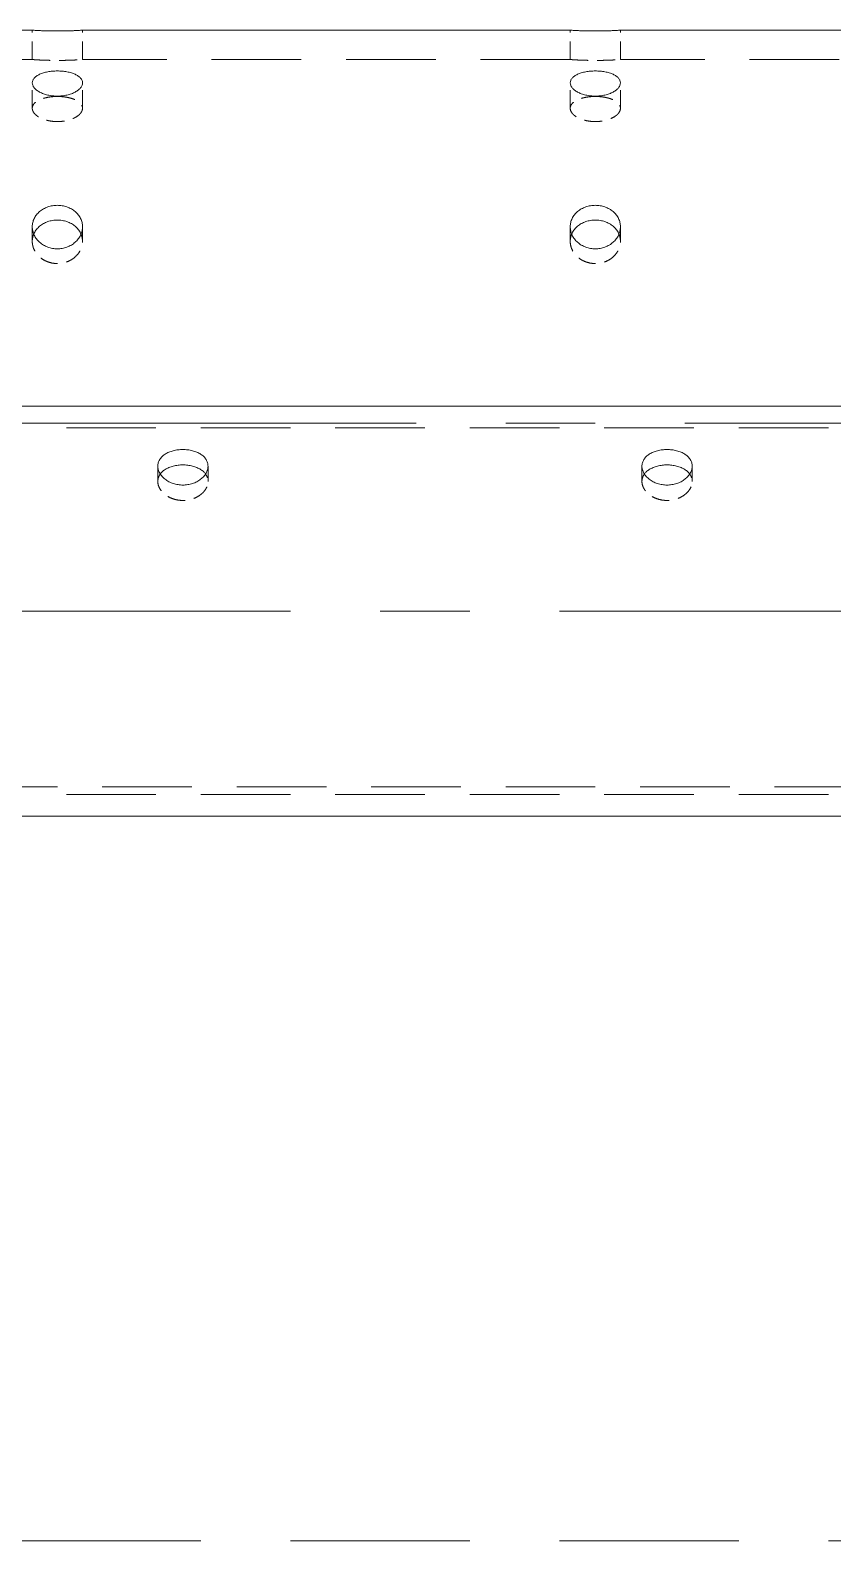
# Model space of a CAD drawing. Header units: millimetres. Extents: x -46397 to 283259, y -8690 to 23983.
# Drawn here: x 1465.6 to 1689.4, y 4017.6 to 4438.7 of the extents above; entities that cross this region are included whole.
import ezdxf

# ---------------------------------------------------------------- set-up
doc = ezdxf.new("R2010")
doc.units = ezdxf.units.MM
for name, pattern in [('CENTER', [2, 1.25, -0.25, 0.25, -0.25]), ('HIDDEN', [0.375, 0.25, -0.125]), ('HIDDENX2', [0.75, 0.5, -0.25])]:
    doc.linetypes.add(name, pattern=pattern)
for name, color, linetype, lineweight in [('CHUAN NET KHUAT', 4, 'HIDDEN', 0), ('DUONGTAM', 1, 'CENTER', 0), ('Standard', 7, 'Continuous', 0)]:
    doc.layers.add(name, color=color, linetype=linetype, lineweight=lineweight)
doc.layers.add('flashshoot', color=7, linetype='Continuous')

# ---------------------------------------------------------------- blocks, each defined once
blk = doc.blocks.new('A$C49aca623')
at = {"color": 2, "linetype": 'Continuous', "lineweight": 0, "ltscale": 10, "extrusion": (2.28848e-17, 1, 0)}
for p, q in [((-1947, -563.9), (-2083, -563.9)), ((-1797, -563.9), (-1933, -563.9)), ((-1647, -563.9), (-1783, -563.9)), ((1960, -783), (-2832, -783))]:
    blk.add_line(p, q, dxfattribs=at)
at = {"color": 1, "linetype": 'HIDDENX2', "lineweight": 0, "ltscale": 10, "extrusion": (2.28848e-17, 1, 0)}
for p, q in [((-1947, -572.08), (-1947, -563.9)), ((-1933, -572.08), (-1933, -563.9)), ((-1797, -572.08), (-1797, -563.9)), ((-1783, -572.08), (-1783, -563.9)), ((-1947, -585.66), (-1947, -578.58)), ((-1933, -585.66), (-1933, -578.58)), ((-1797, -585.66), (-1797, -578.58)), ((-1783, -585.66), (-1783, -578.58)), ((-1947, -622.77), (-1947, -618.68)), ((-1933, -622.77), (-1933, -618.68)), ((-1797, -622.77), (-1797, -618.68)), ((-1783, -622.77), (-1783, -618.68))]:
    blk.add_line(p, q, dxfattribs=at)
at = {"color": 1, "linetype": 'HIDDENX2', "lineweight": 0, "ltscale": 50, "extrusion": (2.28848e-17, 1, 0)}
for p, q in [((-1947, -572.08), (-2083, -572.08)), ((-1797, -572.08), (-1933, -572.08)), ((-1647, -572.08), (-1783, -572.08)), ((1960, -774.82), (-2832, -774.82))]:
    blk.add_line(p, q, dxfattribs=at)
at = {"color": 2, "linetype": 'Continuous', "lineweight": 0, "ltscale": 10}
for points, knots in [([(-1933, -563.9), (-1933, -563.9), (-1933.04, -563.9), (-1933.22, -563.91), (-1933.35, -563.92), (-1933.71, -563.94), (-1933.93, -563.96), (-1934.45, -563.98), (-1934.74, -564), (-1935.36, -564.03), (-1935.71, -564.04), (-1936.48, -564.07), (-1936.89, -564.08), (-1937.75, -564.1), (-1938.2, -564.11), (-1939.11, -564.12), (-1939.56, -564.12), (-1940.44, -564.12), (-1940.89, -564.12), (-1941.8, -564.11), (-1942.25, -564.1), (-1943.11, -564.08), (-1943.52, -564.07), (-1944.29, -564.04), (-1944.64, -564.03), (-1945.26, -564), (-1945.55, -563.98), (-1946.07, -563.96), (-1946.29, -563.94), (-1946.65, -563.92), (-1946.78, -563.91), (-1946.96, -563.9), (-1947, -563.9), (-1947, -563.9)], [10.550311, 10.550311, 10.550311, 10.550311, 11.869099, 11.869099, 13.187888, 13.187888, 14.506676, 14.506676, 15.825465, 15.825465, 17.144254, 17.144254, 18.463043, 18.463043, 19.781833, 19.781833, 21.100622, 21.100622, 22.419411, 22.419411, 23.7382, 23.7382, 25.05699, 25.05699, 26.375779, 26.375779, 27.694567, 27.694567, 29.013356, 29.013356, 30.332144, 30.332144, 31.650933, 31.650933, 31.650933, 31.650933]), ([(-1783, -563.9), (-1783, -563.9), (-1783.04, -563.9), (-1783.22, -563.91), (-1783.35, -563.92), (-1783.71, -563.94), (-1783.93, -563.96), (-1784.45, -563.98), (-1784.74, -564), (-1785.36, -564.03), (-1785.71, -564.04), (-1786.48, -564.07), (-1786.89, -564.08), (-1787.75, -564.1), (-1788.2, -564.11), (-1789.11, -564.12), (-1789.56, -564.12), (-1790.44, -564.12), (-1790.89, -564.12), (-1791.8, -564.11), (-1792.25, -564.1), (-1793.11, -564.08), (-1793.52, -564.07), (-1794.29, -564.04), (-1794.64, -564.03), (-1795.26, -564), (-1795.55, -563.98), (-1796.07, -563.96), (-1796.29, -563.94), (-1796.65, -563.92), (-1796.78, -563.91), (-1796.96, -563.9), (-1797, -563.9), (-1797, -563.9)], [10.550311, 10.550311, 10.550311, 10.550311, 11.869099, 11.869099, 13.187888, 13.187888, 14.506676, 14.506676, 15.825465, 15.825465, 17.144254, 17.144254, 18.463043, 18.463043, 19.781833, 19.781833, 21.100622, 21.100622, 22.419411, 22.419411, 23.7382, 23.7382, 25.05699, 25.05699, 26.375779, 26.375779, 27.694567, 27.694567, 29.013356, 29.013356, 30.332144, 30.332144, 31.650933, 31.650933, 31.650933, 31.650933]), ([(-1940, -575.27), (-1939.56, -575.27), (-1939.11, -575.29), (-1938.2, -575.37), (-1937.75, -575.43), (-1936.89, -575.59), (-1936.48, -575.69), (-1935.71, -575.92), (-1935.36, -576.06), (-1934.74, -576.34), (-1934.45, -576.51), (-1933.93, -576.86), (-1933.71, -577.06), (-1933.35, -577.47), (-1933.22, -577.69), (-1933.04, -578.13), (-1933, -578.36), (-1933, -578.8), (-1933.04, -579.03), (-1933.22, -579.49), (-1933.35, -579.72), (-1933.71, -580.17), (-1933.93, -580.39), (-1934.45, -580.79), (-1934.74, -580.98), (-1935.36, -581.32), (-1935.71, -581.47), (-1936.48, -581.76), (-1936.89, -581.88), (-1937.75, -582.07), (-1938.2, -582.15), (-1939.11, -582.25), (-1939.56, -582.27), (-1940.44, -582.27), (-1940.89, -582.25), (-1941.8, -582.15), (-1942.25, -582.07), (-1943.11, -581.88), (-1943.52, -581.76), (-1944.29, -581.47), (-1944.64, -581.32), (-1945.26, -580.98), (-1945.55, -580.79), (-1946.07, -580.39), (-1946.29, -580.17), (-1946.65, -579.72), (-1946.78, -579.49), (-1946.96, -579.03), (-1947, -578.8), (-1947, -578.36), (-1946.96, -578.13), (-1946.78, -577.69), (-1946.65, -577.47), (-1946.29, -577.06), (-1946.07, -576.86), (-1945.55, -576.51), (-1945.26, -576.34), (-1944.64, -576.06), (-1944.29, -575.92), (-1943.52, -575.69), (-1943.11, -575.59), (-1942.25, -575.43), (-1941.8, -575.37), (-1940.89, -575.29), (-1940.44, -575.27), (-1940, -575.27)], [0, 0, 0, 0, 1.318789, 1.318789, 2.637578, 2.637578, 3.956368, 3.956368, 5.275157, 5.275157, 6.593945, 6.593945, 7.912734, 7.912734, 9.231522, 9.231522, 10.550311, 10.550311, 11.869099, 11.869099, 13.187888, 13.187888, 14.506676, 14.506676, 15.825465, 15.825465, 17.144254, 17.144254, 18.463043, 18.463043, 19.781833, 19.781833, 21.100622, 21.100622, 22.419411, 22.419411, 23.7382, 23.7382, 25.05699, 25.05699, 26.375779, 26.375779, 27.694567, 27.694567, 29.013356, 29.013356, 30.332144, 30.332144, 31.650933, 31.650933, 32.969721, 32.969721, 34.28851, 34.28851, 35.607298, 35.607298, 36.926087, 36.926087, 38.244876, 38.244876, 39.563665, 39.563665, 40.882454, 40.882454, 42.201244, 42.201244, 42.201244, 42.201244]), ([(-1790, -575.27), (-1789.56, -575.27), (-1789.11, -575.29), (-1788.2, -575.37), (-1787.75, -575.43), (-1786.89, -575.59), (-1786.48, -575.69), (-1785.71, -575.92), (-1785.36, -576.06), (-1784.74, -576.34), (-1784.45, -576.51), (-1783.93, -576.86), (-1783.71, -577.06), (-1783.35, -577.47), (-1783.22, -577.69), (-1783.04, -578.13), (-1783, -578.36), (-1783, -578.8), (-1783.04, -579.03), (-1783.22, -579.49), (-1783.35, -579.72), (-1783.71, -580.17), (-1783.93, -580.39), (-1784.45, -580.79), (-1784.74, -580.98), (-1785.36, -581.32), (-1785.71, -581.47), (-1786.48, -581.76), (-1786.89, -581.88), (-1787.75, -582.07), (-1788.2, -582.15), (-1789.11, -582.25), (-1789.56, -582.27), (-1790.44, -582.27), (-1790.89, -582.25), (-1791.8, -582.15), (-1792.25, -582.07), (-1793.11, -581.88), (-1793.52, -581.76), (-1794.29, -581.47), (-1794.64, -581.32), (-1795.26, -580.98), (-1795.55, -580.79), (-1796.07, -580.39), (-1796.29, -580.17), (-1796.65, -579.72), (-1796.78, -579.49), (-1796.96, -579.03), (-1797, -578.8), (-1797, -578.36), (-1796.96, -578.13), (-1796.78, -577.69), (-1796.65, -577.47), (-1796.29, -577.06), (-1796.07, -576.86), (-1795.55, -576.51), (-1795.26, -576.34), (-1794.64, -576.06), (-1794.29, -575.92), (-1793.52, -575.69), (-1793.11, -575.59), (-1792.25, -575.43), (-1791.8, -575.37), (-1790.89, -575.29), (-1790.44, -575.27), (-1790, -575.27)], [0, 0, 0, 0, 1.318789, 1.318789, 2.637578, 2.637578, 3.956368, 3.956368, 5.275157, 5.275157, 6.593945, 6.593945, 7.912734, 7.912734, 9.231522, 9.231522, 10.550311, 10.550311, 11.869099, 11.869099, 13.187888, 13.187888, 14.506676, 14.506676, 15.825465, 15.825465, 17.144254, 17.144254, 18.463043, 18.463043, 19.781833, 19.781833, 21.100622, 21.100622, 22.419411, 22.419411, 23.7382, 23.7382, 25.05699, 25.05699, 26.375779, 26.375779, 27.694567, 27.694567, 29.013356, 29.013356, 30.332144, 30.332144, 31.650933, 31.650933, 32.969721, 32.969721, 34.28851, 34.28851, 35.607298, 35.607298, 36.926087, 36.926087, 38.244876, 38.244876, 39.563665, 39.563665, 40.882454, 40.882454, 42.201244, 42.201244, 42.201244, 42.201244]), ([(-1940, -612.72), (-1939.56, -612.72), (-1939.11, -612.76), (-1938.2, -612.91), (-1937.75, -613.02), (-1936.89, -613.32), (-1936.48, -613.51), (-1935.71, -613.94), (-1935.36, -614.18), (-1934.74, -614.71), (-1934.45, -615), (-1933.93, -615.65), (-1933.71, -616), (-1933.35, -616.74), (-1933.22, -617.12), (-1933.04, -617.9), (-1933, -618.29), (-1933, -619.06), (-1933.04, -619.45), (-1933.22, -620.24), (-1933.35, -620.63), (-1933.71, -621.39), (-1933.93, -621.75), (-1934.45, -622.43), (-1934.74, -622.74), (-1935.36, -623.29), (-1935.71, -623.55), (-1936.48, -624.01), (-1936.89, -624.21), (-1937.75, -624.53), (-1938.2, -624.65), (-1939.11, -624.81), (-1939.56, -624.85), (-1940.44, -624.85), (-1940.89, -624.81), (-1941.8, -624.65), (-1942.25, -624.53), (-1943.11, -624.21), (-1943.52, -624.01), (-1944.29, -623.55), (-1944.64, -623.29), (-1945.26, -622.74), (-1945.55, -622.43), (-1946.07, -621.75), (-1946.29, -621.39), (-1946.65, -620.63), (-1946.78, -620.24), (-1946.96, -619.45), (-1947, -619.06), (-1947, -618.29), (-1946.96, -617.9), (-1946.78, -617.12), (-1946.65, -616.74), (-1946.29, -616), (-1946.07, -615.65), (-1945.55, -615), (-1945.26, -614.71), (-1944.64, -614.18), (-1944.29, -613.94), (-1943.52, -613.51), (-1943.11, -613.32), (-1942.25, -613.02), (-1941.8, -612.91), (-1940.89, -612.76), (-1940.44, -612.72), (-1940, -612.72)], [0, 0, 0, 0, 1.318789, 1.318789, 2.637578, 2.637578, 3.956368, 3.956368, 5.275157, 5.275157, 6.593945, 6.593945, 7.912734, 7.912734, 9.231522, 9.231522, 10.550311, 10.550311, 11.869099, 11.869099, 13.187888, 13.187888, 14.506676, 14.506676, 15.825465, 15.825465, 17.144254, 17.144254, 18.463043, 18.463043, 19.781833, 19.781833, 21.100622, 21.100622, 22.419411, 22.419411, 23.7382, 23.7382, 25.05699, 25.05699, 26.375779, 26.375779, 27.694567, 27.694567, 29.013356, 29.013356, 30.332144, 30.332144, 31.650933, 31.650933, 32.969721, 32.969721, 34.28851, 34.28851, 35.607298, 35.607298, 36.926087, 36.926087, 38.244876, 38.244876, 39.563665, 39.563665, 40.882454, 40.882454, 42.201244, 42.201244, 42.201244, 42.201244]), ([(-1790, -612.72), (-1789.56, -612.72), (-1789.11, -612.76), (-1788.2, -612.91), (-1787.75, -613.02), (-1786.89, -613.32), (-1786.48, -613.51), (-1785.71, -613.94), (-1785.36, -614.18), (-1784.74, -614.71), (-1784.45, -615), (-1783.93, -615.65), (-1783.71, -616), (-1783.35, -616.74), (-1783.22, -617.12), (-1783.04, -617.9), (-1783, -618.29), (-1783, -619.06), (-1783.04, -619.45), (-1783.22, -620.24), (-1783.35, -620.63), (-1783.71, -621.39), (-1783.93, -621.75), (-1784.45, -622.43), (-1784.74, -622.74), (-1785.36, -623.29), (-1785.71, -623.55), (-1786.48, -624.01), (-1786.89, -624.21), (-1787.75, -624.53), (-1788.2, -624.65), (-1789.11, -624.81), (-1789.56, -624.85), (-1790.44, -624.85), (-1790.89, -624.81), (-1791.8, -624.65), (-1792.25, -624.53), (-1793.11, -624.21), (-1793.52, -624.01), (-1794.29, -623.55), (-1794.64, -623.29), (-1795.26, -622.74), (-1795.55, -622.43), (-1796.07, -621.75), (-1796.29, -621.39), (-1796.65, -620.63), (-1796.78, -620.24), (-1796.96, -619.45), (-1797, -619.06), (-1797, -618.29), (-1796.96, -617.9), (-1796.78, -617.12), (-1796.65, -616.74), (-1796.29, -616), (-1796.07, -615.65), (-1795.55, -615), (-1795.26, -614.71), (-1794.64, -614.18), (-1794.29, -613.94), (-1793.52, -613.51), (-1793.11, -613.32), (-1792.25, -613.02), (-1791.8, -612.91), (-1790.89, -612.76), (-1790.44, -612.72), (-1790, -612.72)], [0, 0, 0, 0, 1.318789, 1.318789, 2.637578, 2.637578, 3.956368, 3.956368, 5.275157, 5.275157, 6.593945, 6.593945, 7.912734, 7.912734, 9.231522, 9.231522, 10.550311, 10.550311, 11.869099, 11.869099, 13.187888, 13.187888, 14.506676, 14.506676, 15.825465, 15.825465, 17.144254, 17.144254, 18.463043, 18.463043, 19.781833, 19.781833, 21.100622, 21.100622, 22.419411, 22.419411, 23.7382, 23.7382, 25.05699, 25.05699, 26.375779, 26.375779, 27.694567, 27.694567, 29.013356, 29.013356, 30.332144, 30.332144, 31.650933, 31.650933, 32.969721, 32.969721, 34.28851, 34.28851, 35.607298, 35.607298, 36.926087, 36.926087, 38.244876, 38.244876, 39.563665, 39.563665, 40.882454, 40.882454, 42.201244, 42.201244, 42.201244, 42.201244]), ([(-1940, -616.82), (-1940.44, -616.82), (-1940.89, -616.86), (-1941.8, -617.01), (-1942.25, -617.12), (-1943.11, -617.42), (-1943.52, -617.6), (-1944.29, -618.03), (-1944.64, -618.28), (-1945.26, -618.8), (-1945.55, -619.1), (-1946.07, -619.74), (-1946.29, -620.09), (-1946.51, -620.55), (-1946.55, -620.64), (-1946.59, -620.73)], [0, 0, 0, 0, 1.318854, 1.318854, 2.637708, 2.637708, 3.956563, 3.956563, 5.275417, 5.275417, 6.59427, 6.59427, 7.913123, 7.913123, 8.233495, 8.233495, 8.233495, 8.233495]), ([(-1933.41, -620.73), (-1933.45, -620.64), (-1933.49, -620.55), (-1933.71, -620.09), (-1933.93, -619.74), (-1934.45, -619.1), (-1934.74, -618.8), (-1935.36, -618.28), (-1935.71, -618.03), (-1936.48, -617.6), (-1936.89, -617.42), (-1937.75, -617.12), (-1938.2, -617.01), (-1939.11, -616.86), (-1939.56, -616.82), (-1940, -616.82)], [33.969824, 33.969824, 33.969824, 33.969824, 34.290196, 34.290196, 35.609049, 35.609049, 36.927902, 36.927902, 38.246757, 38.246757, 39.565611, 39.565611, 40.884465, 40.884465, 42.203319, 42.203319, 42.203319, 42.203319]), ([(-1790, -616.82), (-1790.44, -616.82), (-1790.89, -616.86), (-1791.8, -617.01), (-1792.25, -617.12), (-1793.11, -617.42), (-1793.52, -617.6), (-1794.29, -618.03), (-1794.64, -618.28), (-1795.26, -618.8), (-1795.55, -619.1), (-1796.07, -619.74), (-1796.29, -620.09), (-1796.51, -620.55), (-1796.55, -620.64), (-1796.59, -620.73)], [0, 0, 0, 0, 1.318854, 1.318854, 2.637708, 2.637708, 3.956563, 3.956563, 5.275417, 5.275417, 6.59427, 6.59427, 7.913123, 7.913123, 8.233495, 8.233495, 8.233495, 8.233495]), ([(-1783.41, -620.73), (-1783.45, -620.64), (-1783.49, -620.55), (-1783.71, -620.09), (-1783.93, -619.74), (-1784.45, -619.1), (-1784.74, -618.8), (-1785.36, -618.28), (-1785.71, -618.03), (-1786.48, -617.6), (-1786.89, -617.42), (-1787.75, -617.12), (-1788.2, -617.01), (-1789.11, -616.86), (-1789.56, -616.82), (-1790, -616.82)], [33.969824, 33.969824, 33.969824, 33.969824, 34.290196, 34.290196, 35.609049, 35.609049, 36.927902, 36.927902, 38.246757, 38.246757, 39.565611, 39.565611, 40.884465, 40.884465, 42.203319, 42.203319, 42.203319, 42.203319])]:
    blk.add_open_spline(points, degree=3, knots=knots, dxfattribs=at)
at = {"color": 1, "linetype": 'HIDDENX2', "lineweight": 0, "ltscale": 10}
for points, knots in [([(-1947, -572.08), (-1947, -572.08), (-1946.96, -572.08), (-1946.78, -572.09), (-1946.65, -572.1), (-1946.29, -572.13), (-1946.07, -572.14), (-1945.55, -572.17), (-1945.26, -572.19), (-1944.64, -572.22), (-1944.29, -572.23), (-1943.52, -572.26), (-1943.11, -572.28), (-1942.25, -572.3), (-1941.8, -572.31), (-1940.89, -572.32), (-1940.44, -572.32), (-1939.56, -572.32), (-1939.11, -572.32), (-1938.2, -572.31), (-1937.75, -572.3), (-1936.89, -572.28), (-1936.48, -572.26), (-1935.71, -572.23), (-1935.36, -572.22), (-1934.74, -572.19), (-1934.45, -572.17), (-1933.93, -572.14), (-1933.71, -572.13), (-1933.35, -572.1), (-1933.22, -572.09), (-1933.04, -572.08), (-1933, -572.08), (-1933, -572.08)], [10.55083, 10.55083, 10.55083, 10.55083, 11.869683, 11.869683, 13.188536, 13.188536, 14.507389, 14.507389, 15.826243, 15.826243, 17.145097, 17.145097, 18.463951, 18.463951, 19.782805, 19.782805, 21.10166, 21.10166, 22.420514, 22.420514, 23.739368, 23.739368, 25.058222, 25.058222, 26.377077, 26.377077, 27.69593, 27.69593, 29.014783, 29.014783, 30.333636, 30.333636, 31.652489, 31.652489, 31.652489, 31.652489]), ([(-1797, -572.08), (-1797, -572.08), (-1796.96, -572.08), (-1796.78, -572.09), (-1796.65, -572.1), (-1796.29, -572.13), (-1796.07, -572.14), (-1795.55, -572.17), (-1795.26, -572.19), (-1794.64, -572.22), (-1794.29, -572.23), (-1793.52, -572.26), (-1793.11, -572.28), (-1792.25, -572.3), (-1791.8, -572.31), (-1790.89, -572.32), (-1790.44, -572.32), (-1789.56, -572.32), (-1789.11, -572.32), (-1788.2, -572.31), (-1787.75, -572.3), (-1786.89, -572.28), (-1786.48, -572.26), (-1785.71, -572.23), (-1785.36, -572.22), (-1784.74, -572.19), (-1784.45, -572.17), (-1783.93, -572.14), (-1783.71, -572.13), (-1783.35, -572.1), (-1783.22, -572.09), (-1783.04, -572.08), (-1783, -572.08), (-1783, -572.08)], [10.55083, 10.55083, 10.55083, 10.55083, 11.869683, 11.869683, 13.188536, 13.188536, 14.507389, 14.507389, 15.826243, 15.826243, 17.145097, 17.145097, 18.463951, 18.463951, 19.782805, 19.782805, 21.10166, 21.10166, 22.420514, 22.420514, 23.739368, 23.739368, 25.058222, 25.058222, 26.377077, 26.377077, 27.69593, 27.69593, 29.014783, 29.014783, 30.333636, 30.333636, 31.652489, 31.652489, 31.652489, 31.652489]), ([(-1940, -582.37), (-1940.44, -582.37), (-1940.89, -582.39), (-1941.8, -582.47), (-1942.25, -582.53), (-1943.11, -582.69), (-1943.52, -582.79), (-1944.29, -583.02), (-1944.64, -583.15), (-1945.26, -583.43), (-1945.55, -583.59), (-1946.07, -583.95), (-1946.29, -584.15), (-1946.65, -584.56), (-1946.78, -584.77), (-1946.96, -585.22), (-1947, -585.44), (-1947, -585.88), (-1946.96, -586.11), (-1946.78, -586.57), (-1946.65, -586.81), (-1946.29, -587.26), (-1946.07, -587.48), (-1945.55, -587.88), (-1945.26, -588.07), (-1944.64, -588.41), (-1944.29, -588.57), (-1943.52, -588.85), (-1943.11, -588.97), (-1942.25, -589.17), (-1941.8, -589.25), (-1940.89, -589.35), (-1940.44, -589.37), (-1939.56, -589.37), (-1939.11, -589.35), (-1938.2, -589.25), (-1937.75, -589.17), (-1936.89, -588.97), (-1936.48, -588.85), (-1935.71, -588.57), (-1935.36, -588.41), (-1934.74, -588.07), (-1934.45, -587.88), (-1933.93, -587.48), (-1933.71, -587.26), (-1933.35, -586.81), (-1933.22, -586.57), (-1933.04, -586.11), (-1933, -585.88), (-1933, -585.44), (-1933.04, -585.22), (-1933.22, -584.77), (-1933.35, -584.56), (-1933.71, -584.15), (-1933.93, -583.95), (-1934.45, -583.59), (-1934.74, -583.43), (-1935.36, -583.15), (-1935.71, -583.02), (-1936.48, -582.79), (-1936.89, -582.69), (-1937.75, -582.53), (-1938.2, -582.47), (-1939.11, -582.39), (-1939.56, -582.37), (-1940, -582.37)], [0, 0, 0, 0, 1.318854, 1.318854, 2.637708, 2.637708, 3.956563, 3.956563, 5.275417, 5.275417, 6.59427, 6.59427, 7.913123, 7.913123, 9.231977, 9.231977, 10.55083, 10.55083, 11.869683, 11.869683, 13.188536, 13.188536, 14.507389, 14.507389, 15.826243, 15.826243, 17.145097, 17.145097, 18.463951, 18.463951, 19.782805, 19.782805, 21.10166, 21.10166, 22.420514, 22.420514, 23.739368, 23.739368, 25.058222, 25.058222, 26.377077, 26.377077, 27.69593, 27.69593, 29.014783, 29.014783, 30.333636, 30.333636, 31.652489, 31.652489, 32.971343, 32.971343, 34.290196, 34.290196, 35.609049, 35.609049, 36.927902, 36.927902, 38.246757, 38.246757, 39.565611, 39.565611, 40.884465, 40.884465, 42.203319, 42.203319, 42.203319, 42.203319]), ([(-1790, -582.37), (-1790.44, -582.37), (-1790.89, -582.39), (-1791.8, -582.47), (-1792.25, -582.53), (-1793.11, -582.69), (-1793.52, -582.79), (-1794.29, -583.02), (-1794.64, -583.15), (-1795.26, -583.43), (-1795.55, -583.59), (-1796.07, -583.95), (-1796.29, -584.15), (-1796.65, -584.56), (-1796.78, -584.77), (-1796.96, -585.22), (-1797, -585.44), (-1797, -585.88), (-1796.96, -586.11), (-1796.78, -586.57), (-1796.65, -586.81), (-1796.29, -587.26), (-1796.07, -587.48), (-1795.55, -587.88), (-1795.26, -588.07), (-1794.64, -588.41), (-1794.29, -588.57), (-1793.52, -588.85), (-1793.11, -588.97), (-1792.25, -589.17), (-1791.8, -589.25), (-1790.89, -589.35), (-1790.44, -589.37), (-1789.56, -589.37), (-1789.11, -589.35), (-1788.2, -589.25), (-1787.75, -589.17), (-1786.89, -588.97), (-1786.48, -588.85), (-1785.71, -588.57), (-1785.36, -588.41), (-1784.74, -588.07), (-1784.45, -587.88), (-1783.93, -587.48), (-1783.71, -587.26), (-1783.35, -586.81), (-1783.22, -586.57), (-1783.04, -586.11), (-1783, -585.88), (-1783, -585.44), (-1783.04, -585.22), (-1783.22, -584.77), (-1783.35, -584.56), (-1783.71, -584.15), (-1783.93, -583.95), (-1784.45, -583.59), (-1784.74, -583.43), (-1785.36, -583.15), (-1785.71, -583.02), (-1786.48, -582.79), (-1786.89, -582.69), (-1787.75, -582.53), (-1788.2, -582.47), (-1789.11, -582.39), (-1789.56, -582.37), (-1790, -582.37)], [0, 0, 0, 0, 1.318854, 1.318854, 2.637708, 2.637708, 3.956563, 3.956563, 5.275417, 5.275417, 6.59427, 6.59427, 7.913123, 7.913123, 9.231977, 9.231977, 10.55083, 10.55083, 11.869683, 11.869683, 13.188536, 13.188536, 14.507389, 14.507389, 15.826243, 15.826243, 17.145097, 17.145097, 18.463951, 18.463951, 19.782805, 19.782805, 21.10166, 21.10166, 22.420514, 22.420514, 23.739368, 23.739368, 25.058222, 25.058222, 26.377077, 26.377077, 27.69593, 27.69593, 29.014783, 29.014783, 30.333636, 30.333636, 31.652489, 31.652489, 32.971343, 32.971343, 34.290196, 34.290196, 35.609049, 35.609049, 36.927902, 36.927902, 38.246757, 38.246757, 39.565611, 39.565611, 40.884465, 40.884465, 42.203319, 42.203319, 42.203319, 42.203319]), ([(-1946.59, -620.73), (-1946.71, -621.02), (-1946.8, -621.31), (-1946.96, -621.99), (-1947, -622.38), (-1947, -623.15), (-1946.96, -623.54), (-1946.78, -624.33), (-1946.65, -624.72), (-1946.29, -625.48), (-1946.07, -625.85), (-1945.55, -626.52), (-1945.26, -626.84), (-1944.64, -627.39), (-1944.29, -627.65), (-1943.52, -628.11), (-1943.11, -628.31), (-1942.25, -628.63), (-1941.8, -628.75), (-1940.89, -628.91), (-1940.44, -628.95), (-1939.56, -628.95), (-1939.11, -628.91), (-1938.2, -628.75), (-1937.75, -628.63), (-1936.89, -628.31), (-1936.48, -628.11), (-1935.71, -627.65), (-1935.36, -627.39), (-1934.74, -626.84), (-1934.45, -626.52), (-1933.93, -625.85), (-1933.71, -625.48), (-1933.35, -624.72), (-1933.22, -624.33), (-1933.04, -623.54), (-1933, -623.15), (-1933, -622.38), (-1933.04, -621.99), (-1933.2, -621.31), (-1933.29, -621.02), (-1933.41, -620.73)], [8.233495, 8.233495, 8.233495, 8.233495, 9.231977, 9.231977, 10.55083, 10.55083, 11.869683, 11.869683, 13.188536, 13.188536, 14.507389, 14.507389, 15.826243, 15.826243, 17.145097, 17.145097, 18.463951, 18.463951, 19.782805, 19.782805, 21.10166, 21.10166, 22.420514, 22.420514, 23.739368, 23.739368, 25.058222, 25.058222, 26.377077, 26.377077, 27.69593, 27.69593, 29.014783, 29.014783, 30.333636, 30.333636, 31.652489, 31.652489, 32.971343, 32.971343, 33.969824, 33.969824, 33.969824, 33.969824]), ([(-1796.59, -620.73), (-1796.71, -621.02), (-1796.8, -621.31), (-1796.96, -621.99), (-1797, -622.38), (-1797, -623.15), (-1796.96, -623.54), (-1796.78, -624.33), (-1796.65, -624.72), (-1796.29, -625.48), (-1796.07, -625.85), (-1795.55, -626.52), (-1795.26, -626.84), (-1794.64, -627.39), (-1794.29, -627.65), (-1793.52, -628.11), (-1793.11, -628.31), (-1792.25, -628.63), (-1791.8, -628.75), (-1790.89, -628.91), (-1790.44, -628.95), (-1789.56, -628.95), (-1789.11, -628.91), (-1788.2, -628.75), (-1787.75, -628.63), (-1786.89, -628.31), (-1786.48, -628.11), (-1785.71, -627.65), (-1785.36, -627.39), (-1784.74, -626.84), (-1784.45, -626.52), (-1783.93, -625.85), (-1783.71, -625.48), (-1783.35, -624.72), (-1783.22, -624.33), (-1783.04, -623.54), (-1783, -623.15), (-1783, -622.38), (-1783.04, -621.99), (-1783.2, -621.31), (-1783.29, -621.02), (-1783.41, -620.73)], [8.233495, 8.233495, 8.233495, 8.233495, 9.231977, 9.231977, 10.55083, 10.55083, 11.869683, 11.869683, 13.188536, 13.188536, 14.507389, 14.507389, 15.826243, 15.826243, 17.145097, 17.145097, 18.463951, 18.463951, 19.782805, 19.782805, 21.10166, 21.10166, 22.420514, 22.420514, 23.739368, 23.739368, 25.058222, 25.058222, 26.377077, 26.377077, 27.69593, 27.69593, 29.014783, 29.014783, 30.333636, 30.333636, 31.652489, 31.652489, 32.971343, 32.971343, 33.969824, 33.969824, 33.969824, 33.969824])]:
    blk.add_open_spline(points, degree=3, knots=knots, dxfattribs=at)
at = {"layer": 'DUONGTAM', "ltscale": 100, "extrusion": (2.28848e-17, 1, 0)}
blk.add_line((1960, -673.45), (-3000, -673.45), dxfattribs=at)
blk = doc.blocks.new('A$C46e65358')
at = {"color": 150, "linetype": 'Continuous', "lineweight": 0, "ltscale": 10, "extrusion": (2.28848e-17, 1, 0)}
for p, q in [((1125, -668.7), (-3000, -668.7)), ((1125, -783), (-2842, -783))]:
    blk.add_line(p, q, dxfattribs=at)
at = {"color": 1, "linetype": 'HIDDENX2', "lineweight": 0, "ltscale": 50, "extrusion": (2.28848e-17, 1, 0)}
for p, q in [((1125, -674.72), (-3000, -674.72)), ((1125, -776.98), (-2842, -776.98))]:
    blk.add_line(p, q, dxfattribs=at)
at = {"color": 1, "linetype": 'HIDDENX2', "lineweight": 0, "ltscale": 10, "extrusion": (2.28848e-17, 1, 0)}
for p, q in [((-1912, -689.7), (-1912, -685.44)), ((-1898, -689.7), (-1898, -685.44)), ((-1777, -689.7), (-1777, -685.44)), ((-1763, -689.7), (-1763, -685.44))]:
    blk.add_line(p, q, dxfattribs=at)
at = {"color": 150, "linetype": 'Continuous', "lineweight": 0, "ltscale": 10}
for points, knots in [([(-1905, -680.79), (-1904.56, -680.79), (-1904.11, -680.82), (-1903.2, -680.93), (-1902.75, -681.01), (-1901.89, -681.24), (-1901.48, -681.38), (-1900.71, -681.7), (-1900.36, -681.89), (-1899.74, -682.29), (-1899.45, -682.52), (-1898.93, -683.02), (-1898.71, -683.3), (-1898.35, -683.88), (-1898.22, -684.19), (-1898.04, -684.81), (-1898, -685.13), (-1898, -685.75), (-1898.04, -686.08), (-1898.22, -686.73), (-1898.35, -687.06), (-1898.71, -687.7), (-1898.93, -688.01), (-1899.45, -688.58), (-1899.74, -688.85), (-1900.36, -689.33), (-1900.71, -689.56), (-1901.48, -689.96), (-1901.89, -690.13), (-1902.75, -690.41), (-1903.2, -690.52), (-1904.11, -690.66), (-1904.56, -690.69), (-1905.44, -690.69), (-1905.89, -690.66), (-1906.8, -690.52), (-1907.25, -690.41), (-1908.11, -690.13), (-1908.52, -689.96), (-1909.29, -689.56), (-1909.64, -689.33), (-1910.26, -688.85), (-1910.55, -688.58), (-1911.07, -688.01), (-1911.29, -687.7), (-1911.65, -687.06), (-1911.78, -686.73), (-1911.96, -686.08), (-1912, -685.75), (-1912, -685.13), (-1911.96, -684.81), (-1911.78, -684.19), (-1911.65, -683.88), (-1911.29, -683.3), (-1911.07, -683.02), (-1910.55, -682.52), (-1910.26, -682.29), (-1909.64, -681.89), (-1909.29, -681.7), (-1908.52, -681.38), (-1908.11, -681.24), (-1907.25, -681.01), (-1906.8, -680.93), (-1905.89, -680.82), (-1905.44, -680.79), (-1905, -680.79)], [0, 0, 0, 0, 1.319832, 1.319832, 2.639664, 2.639664, 3.959497, 3.959497, 5.279329, 5.279329, 6.599151, 6.599151, 7.918973, 7.918973, 9.238795, 9.238795, 10.558617, 10.558617, 11.878439, 11.878439, 13.198261, 13.198261, 14.518084, 14.518084, 15.837906, 15.837906, 17.157738, 17.157738, 18.47757, 18.47757, 19.797402, 19.797402, 21.117235, 21.117235, 22.437067, 22.437067, 23.756899, 23.756899, 25.076731, 25.076731, 26.396564, 26.396564, 27.716386, 27.716386, 29.036208, 29.036208, 30.35603, 30.35603, 31.675852, 31.675852, 32.995674, 32.995674, 34.315496, 34.315496, 35.635318, 35.635318, 36.95514, 36.95514, 38.274973, 38.274973, 39.594805, 39.594805, 40.914637, 40.914637, 42.234469, 42.234469, 42.234469, 42.234469]), ([(-1770, -680.79), (-1769.56, -680.79), (-1769.11, -680.82), (-1768.2, -680.93), (-1767.75, -681.01), (-1766.89, -681.24), (-1766.48, -681.38), (-1765.71, -681.7), (-1765.36, -681.89), (-1764.74, -682.29), (-1764.45, -682.52), (-1763.93, -683.02), (-1763.71, -683.3), (-1763.35, -683.88), (-1763.22, -684.19), (-1763.04, -684.81), (-1763, -685.13), (-1763, -685.75), (-1763.04, -686.08), (-1763.22, -686.73), (-1763.35, -687.06), (-1763.71, -687.7), (-1763.93, -688.01), (-1764.45, -688.58), (-1764.74, -688.85), (-1765.36, -689.33), (-1765.71, -689.56), (-1766.48, -689.96), (-1766.89, -690.13), (-1767.75, -690.41), (-1768.2, -690.52), (-1769.11, -690.66), (-1769.56, -690.69), (-1770.44, -690.69), (-1770.89, -690.66), (-1771.8, -690.52), (-1772.25, -690.41), (-1773.11, -690.13), (-1773.52, -689.96), (-1774.29, -689.56), (-1774.64, -689.33), (-1775.26, -688.85), (-1775.55, -688.58), (-1776.07, -688.01), (-1776.29, -687.7), (-1776.65, -687.06), (-1776.78, -686.73), (-1776.96, -686.08), (-1777, -685.75), (-1777, -685.13), (-1776.96, -684.81), (-1776.78, -684.19), (-1776.65, -683.88), (-1776.29, -683.3), (-1776.07, -683.02), (-1775.55, -682.52), (-1775.26, -682.29), (-1774.64, -681.89), (-1774.29, -681.7), (-1773.52, -681.38), (-1773.11, -681.24), (-1772.25, -681.01), (-1771.8, -680.93), (-1770.89, -680.82), (-1770.44, -680.79), (-1770, -680.79)], [0, 0, 0, 0, 1.319832, 1.319832, 2.639664, 2.639664, 3.959497, 3.959497, 5.279329, 5.279329, 6.599151, 6.599151, 7.918973, 7.918973, 9.238795, 9.238795, 10.558617, 10.558617, 11.878439, 11.878439, 13.198261, 13.198261, 14.518084, 14.518084, 15.837906, 15.837906, 17.157738, 17.157738, 18.47757, 18.47757, 19.797402, 19.797402, 21.117235, 21.117235, 22.437067, 22.437067, 23.756899, 23.756899, 25.076731, 25.076731, 26.396564, 26.396564, 27.716386, 27.716386, 29.036208, 29.036208, 30.35603, 30.35603, 31.675852, 31.675852, 32.995674, 32.995674, 34.315496, 34.315496, 35.635318, 35.635318, 36.95514, 36.95514, 38.274973, 38.274973, 39.594805, 39.594805, 40.914637, 40.914637, 42.234469, 42.234469, 42.234469, 42.234469]), ([(-1905, -685.09), (-1905.44, -685.09), (-1905.89, -685.11), (-1906.8, -685.22), (-1907.25, -685.3), (-1908.11, -685.52), (-1908.52, -685.66), (-1909.29, -685.98), (-1909.64, -686.17), (-1910.26, -686.56), (-1910.55, -686.79), (-1911, -687.22), (-1911.17, -687.42), (-1911.32, -687.63)], [0, 0, 0, 0, 1.320193, 1.320193, 2.640387, 2.640387, 3.96058, 3.96058, 5.280773, 5.280773, 6.600951, 6.600951, 7.575934, 7.575934, 7.575934, 7.575934]), ([(-1898.68, -687.63), (-1898.83, -687.42), (-1899, -687.22), (-1899.45, -686.79), (-1899.74, -686.56), (-1900.36, -686.17), (-1900.71, -685.98), (-1901.48, -685.66), (-1901.89, -685.52), (-1902.75, -685.3), (-1903.2, -685.22), (-1904.11, -685.11), (-1904.56, -685.09), (-1905, -685.09)], [34.669998, 34.669998, 34.669998, 34.669998, 35.644982, 35.644982, 36.965159, 36.965159, 38.285352, 38.285352, 39.605546, 39.605546, 40.925739, 40.925739, 42.245932, 42.245932, 42.245932, 42.245932]), ([(-1770, -685.09), (-1770.44, -685.09), (-1770.89, -685.11), (-1771.8, -685.22), (-1772.25, -685.3), (-1773.11, -685.52), (-1773.52, -685.66), (-1774.29, -685.98), (-1774.64, -686.17), (-1775.26, -686.56), (-1775.55, -686.79), (-1776, -687.22), (-1776.17, -687.42), (-1776.32, -687.63)], [0, 0, 0, 0, 1.320193, 1.320193, 2.640387, 2.640387, 3.96058, 3.96058, 5.280773, 5.280773, 6.600951, 6.600951, 7.575934, 7.575934, 7.575934, 7.575934]), ([(-1763.68, -687.63), (-1763.83, -687.42), (-1764, -687.22), (-1764.45, -686.79), (-1764.74, -686.56), (-1765.36, -686.17), (-1765.71, -685.98), (-1766.48, -685.66), (-1766.89, -685.52), (-1767.75, -685.3), (-1768.2, -685.22), (-1769.11, -685.11), (-1769.56, -685.09), (-1770, -685.09)], [34.669998, 34.669998, 34.669998, 34.669998, 35.644982, 35.644982, 36.965159, 36.965159, 38.285352, 38.285352, 39.605546, 39.605546, 40.925739, 40.925739, 42.245932, 42.245932, 42.245932, 42.245932])]:
    blk.add_open_spline(points, degree=3, knots=knots, dxfattribs=at)
at = {"color": 1, "linetype": 'HIDDENX2', "lineweight": 0, "ltscale": 10}
for points in [[(-1911.32, -687.63), (-1911.37, -687.7), (-1911.42, -687.77), (-1911.65, -688.14), (-1911.78, -688.44), (-1911.96, -689.07), (-1912, -689.38), (-1912, -690.01), (-1911.96, -690.33), (-1911.78, -690.99), (-1911.65, -691.32), (-1911.29, -691.96), (-1911.07, -692.27), (-1910.55, -692.85), (-1910.26, -693.12), (-1909.64, -693.61), (-1909.29, -693.83), (-1908.52, -694.24), (-1908.11, -694.42), (-1907.25, -694.7), (-1906.8, -694.81), (-1905.89, -694.95), (-1905.44, -694.99), (-1904.56, -694.99), (-1904.11, -694.95), (-1903.2, -694.81), (-1902.75, -694.7), (-1901.89, -694.42), (-1901.48, -694.24), (-1900.71, -693.83), (-1900.36, -693.61), (-1899.74, -693.12), (-1899.45, -692.85), (-1898.93, -692.27), (-1898.71, -691.96), (-1898.35, -691.32), (-1898.22, -690.99), (-1898.04, -690.33), (-1898, -690.01), (-1898, -689.38), (-1898.04, -689.07), (-1898.22, -688.44), (-1898.35, -688.14), (-1898.58, -687.77), (-1898.63, -687.7), (-1898.68, -687.63)], [(-1776.32, -687.63), (-1776.37, -687.7), (-1776.42, -687.77), (-1776.65, -688.14), (-1776.78, -688.44), (-1776.96, -689.07), (-1777, -689.38), (-1777, -690.01), (-1776.96, -690.33), (-1776.78, -690.99), (-1776.65, -691.32), (-1776.29, -691.96), (-1776.07, -692.27), (-1775.55, -692.85), (-1775.26, -693.12), (-1774.64, -693.61), (-1774.29, -693.83), (-1773.52, -694.24), (-1773.11, -694.42), (-1772.25, -694.7), (-1771.8, -694.81), (-1770.89, -694.95), (-1770.44, -694.99), (-1769.56, -694.99), (-1769.11, -694.95), (-1768.2, -694.81), (-1767.75, -694.7), (-1766.89, -694.42), (-1766.48, -694.24), (-1765.71, -693.83), (-1765.36, -693.61), (-1764.74, -693.12), (-1764.45, -692.85), (-1763.93, -692.27), (-1763.71, -691.96), (-1763.35, -691.32), (-1763.22, -690.99), (-1763.04, -690.33), (-1763, -690.01), (-1763, -689.38), (-1763.04, -689.07), (-1763.22, -688.44), (-1763.35, -688.14), (-1763.58, -687.77), (-1763.63, -687.7), (-1763.68, -687.63)]]:
    blk.add_open_spline(points, degree=3, knots=[7.575934, 7.575934, 7.575934, 7.575934, 7.921128, 7.921128, 9.241306, 9.241306, 10.561483, 10.561483, 11.881661, 11.881661, 13.201838, 13.201838, 14.522015, 14.522015, 15.842193, 15.842193, 17.162386, 17.162386, 18.48258, 18.48258, 19.802773, 19.802773, 21.122966, 21.122966, 22.44316, 22.44316, 23.763353, 23.763353, 25.083546, 25.083546, 26.40374, 26.40374, 27.723917, 27.723917, 29.044094, 29.044094, 30.364272, 30.364272, 31.684449, 31.684449, 33.004627, 33.004627, 34.324804, 34.324804, 34.669998, 34.669998, 34.669998, 34.669998], dxfattribs=at)
at = {"layer": 'DUONGTAM', "color": 1, "ltscale": 100, "extrusion": (2.28848e-17, 1, 0)}
blk.add_line((1125, -725.85), (-3000, -725.85), dxfattribs=at)
blk = doc.blocks.new('A$Cb6d5b212')
at = {"layer": 'CHUAN NET KHUAT', "color": 3, "linetype": 'HIDDENX2', "lineweight": 0, "ltscale": 100, "extrusion": (2.28848e-17, 1, 0)}
blk.add_line((-3000, -985), (-1500, -985), dxfattribs=at)

msp = doc.modelspace()

# ---------------------------------------------------------------- block references
at = {"layer": 'flashshoot'}
for name in ['A$C49aca623', 'A$C46e65358']:
    msp.add_blockref(name, (3413.15, 5002.56, -1.5), dxfattribs=at)
at = {"layer": 'Standard'}
msp.add_blockref('A$Cb6d5b212', (3413.15, 5002.56, -1.5), dxfattribs=at)

doc.saveas('drawing.dxf')
